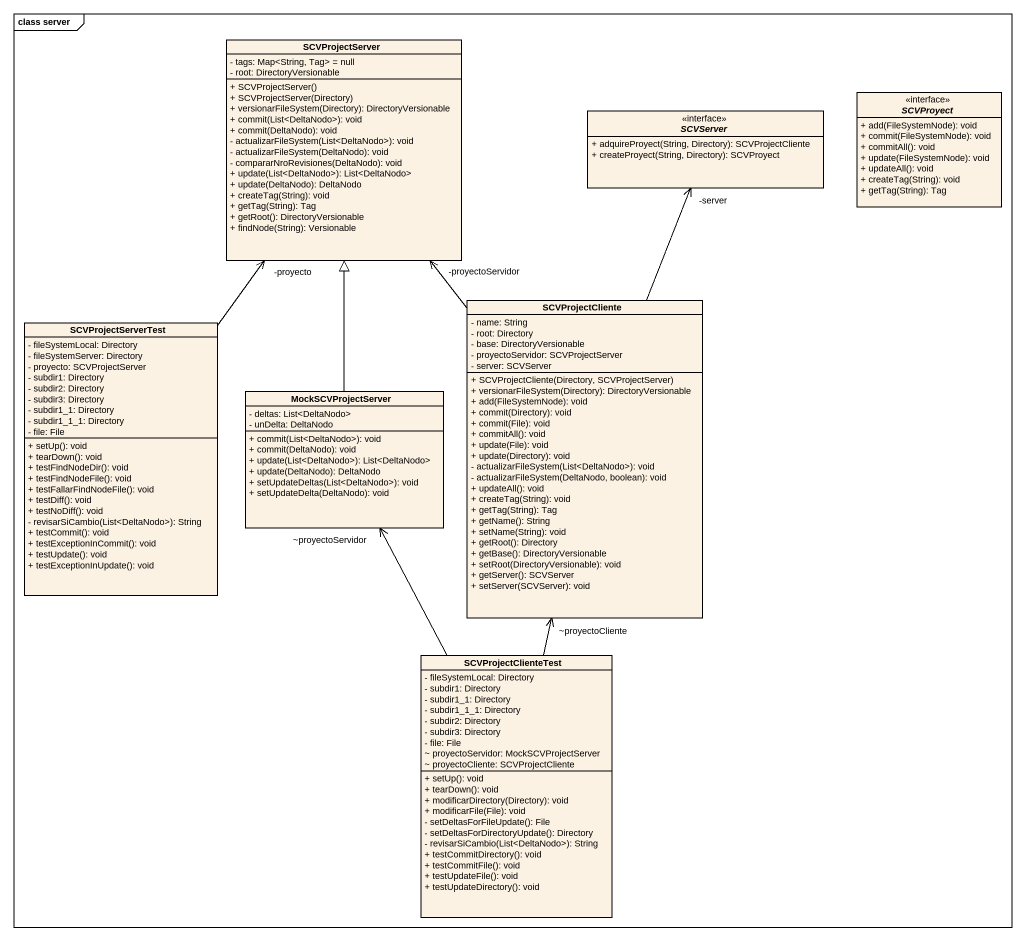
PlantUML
@startuml
mainframe class server
hide circle
hide empty members
skinparam classAttributeIconSize 0
class SCVProjectServer {
  - tags: Map<String, Tag> = null
  - root: DirectoryVersionable
  + SCVProjectServer()
  + SCVProjectServer(Directory)
  + versionarFileSystem(Directory): DirectoryVersionable
  + commit(List<DeltaNodo>): void
  + commit(DeltaNodo): void
  - actualizarFileSystem(List<DeltaNodo>): void
  - actualizarFileSystem(DeltaNodo): void
  - compararNroRevisiones(DeltaNodo): void
  + update(List<DeltaNodo>): List<DeltaNodo>
  + update(DeltaNodo): DeltaNodo
  + createTag(String): void
  + getTag(String): Tag
  + getRoot(): DirectoryVersionable
  + findNode(String): Versionable
}
interface SCVProyect <<interface>> {
  + add(FileSystemNode): void
  + commit(FileSystemNode): void
  + commitAll(): void
  + update(FileSystemNode): void
  + updateAll(): void
  + createTag(String): void
  + getTag(String): Tag
}
interface SCVServer <<interface>> {
  + adquireProyect(String, Directory): SCVProjectCliente
  + createProyect(String, Directory): SCVProyect
}
class SCVProjectCliente {
  - name: String
  - root: Directory
  - base: DirectoryVersionable
  - proyectoServidor: SCVProjectServer
  - server: SCVServer
  + SCVProjectCliente(Directory, SCVProjectServer)
  + versionarFileSystem(Directory): DirectoryVersionable
  + add(FileSystemNode): void
  + commit(Directory): void
  + commit(File): void
  + commitAll(): void
  + update(File): void
  + update(Directory): void
  - actualizarFileSystem(List<DeltaNodo>): void
  - actualizarFileSystem(DeltaNodo, boolean): void
  + updateAll(): void
  + createTag(String): void
  + getTag(String): Tag
  + getName(): String
  + setName(String): void
  + getRoot(): Directory
  + getBase(): DirectoryVersionable
  + setRoot(DirectoryVersionable): void
  + getServer(): SCVServer
  + setServer(SCVServer): void
}
class SCVProjectServerTest {
  - fileSystemLocal: Directory
  - fileSystemServer: Directory
  - proyecto: SCVProjectServer
  - subdir1: Directory
  - subdir2: Directory
  - subdir3: Directory
  - subdir1_1: Directory
  - subdir1_1_1: Directory
  - file: File
  + setUp(): void
  + tearDown(): void
  + testFindNodeDir(): void
  + testFindNodeFile(): void
  + testFallarFindNodeFile(): void
  + testDiff(): void
  + testNoDiff(): void
  - revisarSiCambio(List<DeltaNodo>): String
  + testCommit(): void
  + testExceptionInCommit(): void
  + testUpdate(): void
  + testExceptionInUpdate(): void
}
class MockSCVProjectServer {
  - deltas: List<DeltaNodo>
  - unDelta: DeltaNodo
  + commit(List<DeltaNodo>): void
  + commit(DeltaNodo): void
  + update(List<DeltaNodo>): List<DeltaNodo>
  + update(DeltaNodo): DeltaNodo
  + setUpdateDeltas(List<DeltaNodo>): void
  + setUpdateDelta(DeltaNodo): void
}
class SCVProjectClienteTest {
  - fileSystemLocal: Directory
  - subdir1: Directory
  - subdir1_1: Directory
  - subdir1_1_1: Directory
  - subdir2: Directory
  - subdir3: Directory
  - file: File
  ~ proyectoServidor: MockSCVProjectServer
  ~ proyectoCliente: SCVProjectCliente
  + setUp(): void
  + tearDown(): void
  + modificarDirectory(Directory): void
  + modificarFile(File): void
  - setDeltasForFileUpdate(): File
  - setDeltasForDirectoryUpdate(): Directory
  - revisarSiCambio(List<DeltaNodo>): String
  + testCommitDirectory(): void
  + testCommitFile(): void
  + testUpdateFile(): void
  + testUpdateDirectory(): void
}
SCVProjectCliente -up-> "-proyectoServidor" SCVProjectServer
SCVProjectCliente -up-> "-server" SCVServer
SCVProjectServerTest -up-> "-proyecto" SCVProjectServer
MockSCVProjectServer -up-|> SCVProjectServer
SCVProjectClienteTest -up-> "~proyectoCliente" SCVProjectCliente
SCVProjectClienteTest -up-> "~proyectoServidor" MockSCVProjectServer
@enduml
